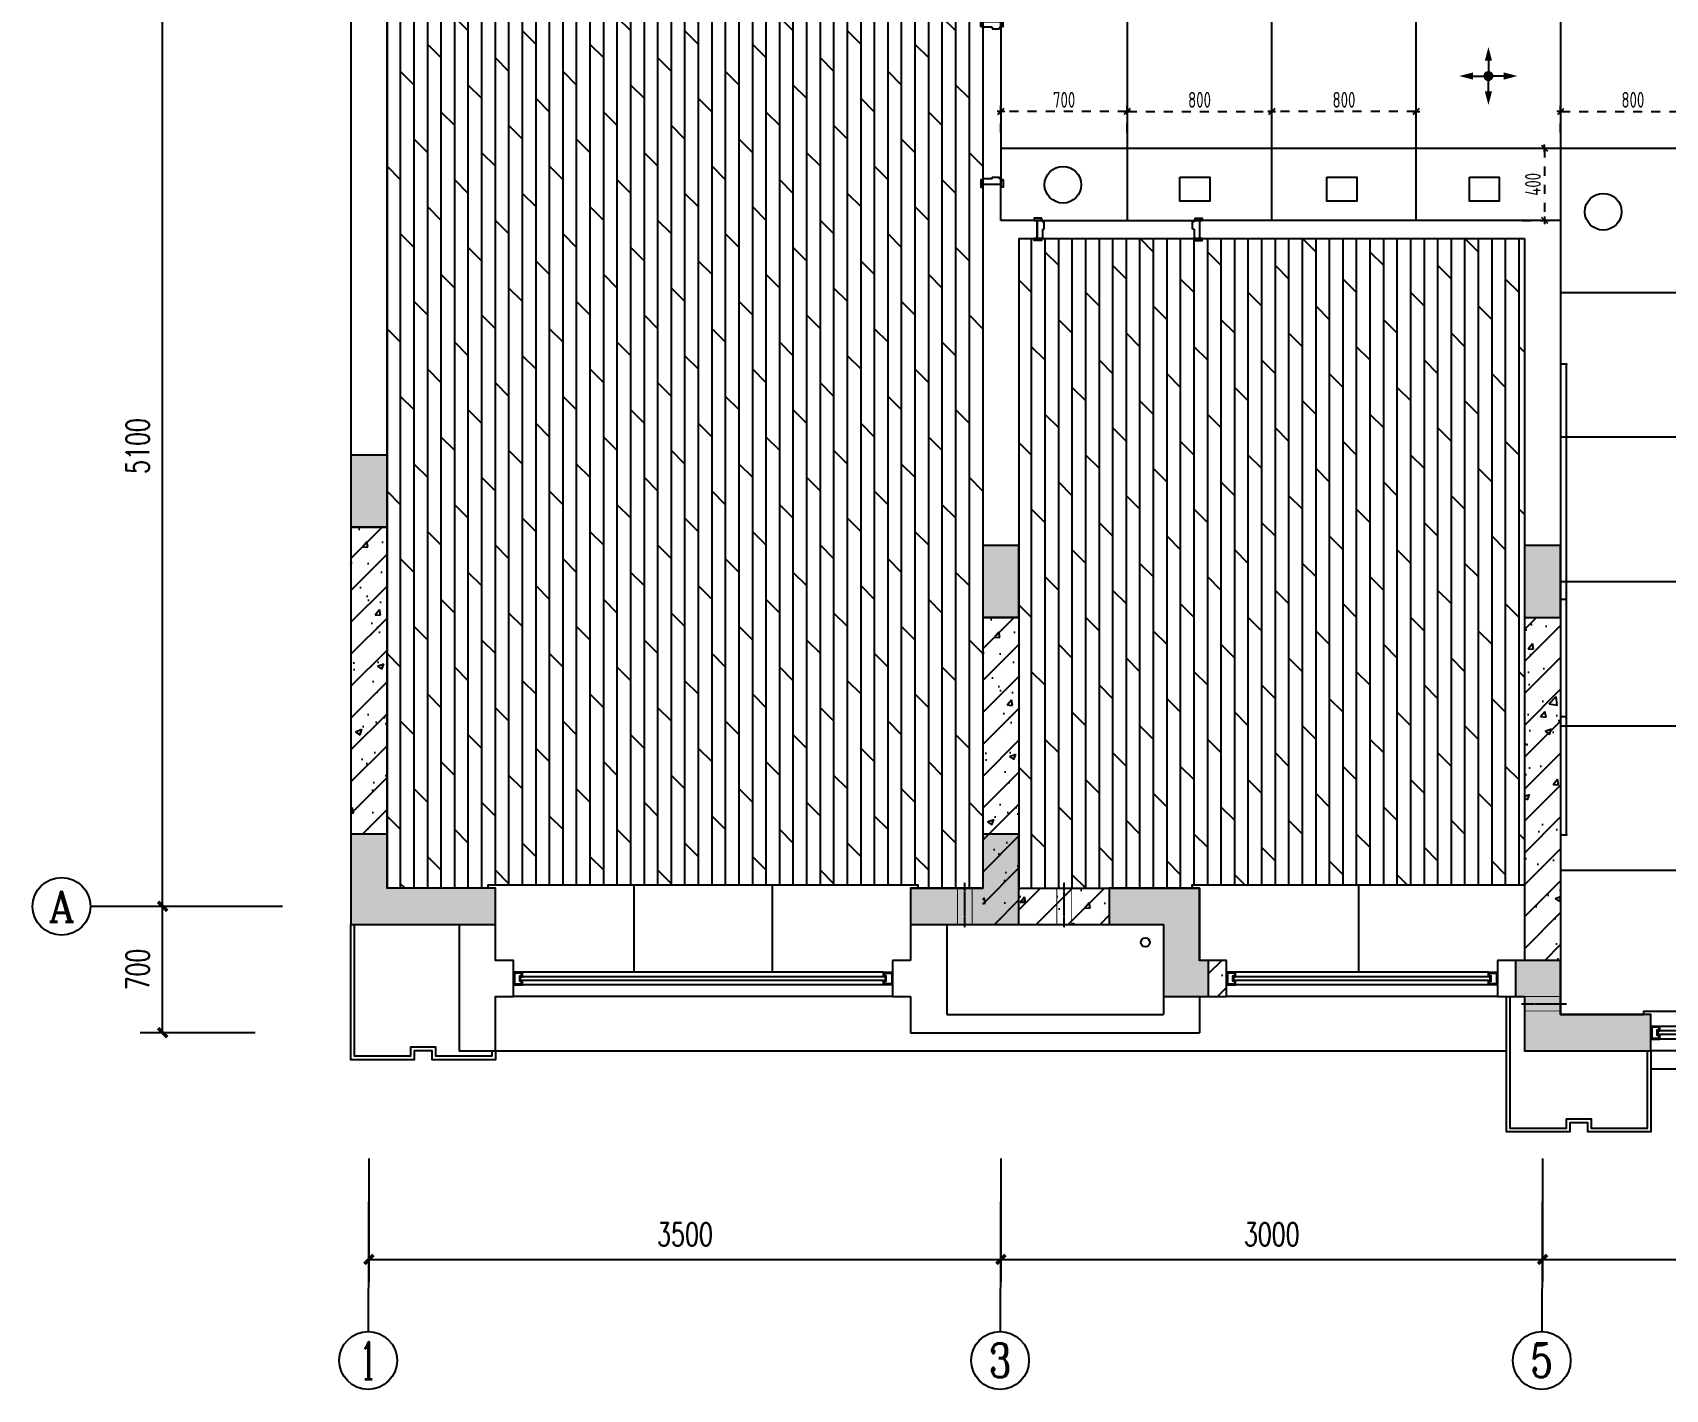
# Model space of a CAD drawing. Extents: x 133656 to 214778, y 12424 to 51506.
# Drawn here: x 198777 to 207819, y 12424 to 19940 of the extents above; entities that cross this region are included whole.
import ezdxf
from ezdxf.enums import TextEntityAlignment as Align

# ---------------------------------------------------------------- set-up
doc = ezdxf.new("R2010")
doc.units = 0
doc.header["$MEASUREMENT"] = 0
doc.linetypes.add('DASH', pattern=[0.35, 0.25, -0.1])
doc.linetypes.add('家具虚线平面', pattern=[100, 50, -50])
doc.layers.get('Defpoints').update_dxf_attribs({"color": 8})
for name, color, linetype in [('A-HATH', 8, 'Continuous'), ('A3.土建轴号', 160, 'Continuous'), ('A32.土建轴线标注', 52, 'Continuous'), ('A4.土建窗户', 152, 'Continuous'), ('AXIS_TEXT', 7, 'Continuous'), ('B4.装修完成面', 112, 'Continuous'), ('E1.地面-(平面图)', 136, 'Continuous'), ('F1.窗台面', 43, 'Continuous'), ('f分水线', 5, 'Continuous'), ('G1.天花造型', 30, 'Continuous'), ('PUB_HATCH', 8, 'Continuous'), ('WALL', 6, 'Continuous'), ('xj', 8, 'Continuous')]:
    doc.layers.add(name, color=color, linetype=linetype)
doc.styles.add('_TCH_AXIS', font='COMPLEX', dxfattribs={"bigfont": 'GBCBIG'})
doc.styles.add('_TCH_DIM_T3', font='SIMPLEX', dxfattribs={"width": 0.705882, "bigfont": 'GBCBIG'})
doc.styles.add('COMPLEX', font='COMPLEX')
doc.styles.add('标注数字', font='dim.shx', dxfattribs={"width": 0.8})
doc.dimstyles.new('_TCH_ARCH&&50', dxfattribs={"dimtxt": 127.5, "dimasz": 50, "dimexe": 125, "dimexo": 150, "dimgap": 75, "dimtad": 1, "dimdec": 0, "dimzin": 0, "dimdsep": 46, "dimtxsty": '_TCH_DIM_T3', "dimblk": 'ARCHTICK', "dimcen": 0.09, "dimclrd": 44, "dimclre": 44, "dimclrt": 2, "dimazin": 2, "dimtfac": 1, "dimtdec": 0, "dimtix": 1, "dimtmove": 2, "dimatfit": 3, "dimldrblk": 'DOT', "dimfxl": 1, "dimtolj": 1, "dimtzin": 0, "dimarcsym": 0})
doc.dimstyles.new('设计2017', dxfattribs={"dimscale": 100, "dimtxt": 2.5, "dimasz": 0.06, "dimexe": 2, "dimexo": 2.5, "dimgap": 0.6, "dimtad": 1, "dimdec": 0, "dimrnd": 5, "dimzin": 0, "dimdsep": 46, "dimtxsty": '标注数字', "dimblk": 'HBA_DIMENSION_TICK', "dimcen": 0.125, "dimclrd": 44, "dimclre": 44, "dimclrt": 50, "dimadec": 0, "dimazin": 0, "dimtfac": 1, "dimtdec": 0, "dimtix": 1, "dimtmove": 0, "dimatfit": 3, "dimldrblk": 'HBA_Leader_Arrow', "dimfxl": 7, "dimfxlon": 1, "dimtvp": 1, "dimtolj": 1, "dimtzin": 0, "dimarcsym": 0})
pattern_1 = [(45, (258064.59, 2073.4), (-88.38835, 88.38835), []), (50, (258064.6, 2073.4), (358.6301, -31.376), [37.5, -412.5]), (355, (258064.6, 2073.4), (-69.3757, 376.096), [30, -330]), (100.4514, (258094.48, 2070.8), (289.2547, 344.7198), [31.87, -350.571]), (46.1842, (258064.6, 2173.4), (533.6205, -82.7595), [56.25, -618.75]), (96.6356, (258109.06, 2166.5), (467.3314, 487.059), [47.805, -525.8565]), (351.1842, (258064.6, 2173.4), (467.331, 487.0593), [45, -495]), (21, (258114.6, 2148.4), (298.4535, -201.3094), [37.5, -412.5]), (326, (258114.6, 2148.4), (121.6577, 362.575), [30, -330]), (71.4514, (258139.46, 2131.63), (420.1113, 161.2652), [31.87, -350.571]), (37.5, (258064.59, 2073.4), (6.07993, 166.44693), [0, -326, 0, -335, 0, -331.25]), (7.5, (258064.59, 2073.4), (131.53477, 197.20586), [0, -191, 0, -318.5, 0, -126.25]), (327.5, (257953.09, 2073.4), (266.91122, -11.27744), [0, -125, 0, -390, 0, -517.5]), (317.5, (257903.1, 2073.4), (291.5931, 50.0525), [0, -162.5, 0, -259, 0, -367.5])]

# ---------------------------------------------------------------- blocks, each defined once
blk = doc.blocks.new('结构')
at = {"layer": 'A-HATH'}
for points in [[(-6500, -3450), (-6700, -3450), (-6700, -3850), (-6500, -3850)], [(-3200, -3950), (-3200, -4350), (-3000, -4350), (-3000, -3950)], [(-200, -3950), (-200, -4350), (0, -4350), (0, -3950)], [(-6700, -5550), (-6700, -6050), (-5900, -6050), (-5900, -5850), (-6500, -5850), (-6500, -5550)], [(-3000, -6050), (-3000, -5550), (-3200, -5550), (-3200, -5850), (-3600, -5850), (-3600, -6050)], [(-2200, -6050), (-2200, -6450), (-1950, -6450), (-1950, -6250), (-2000, -6250), (-2000, -5850), (-2500, -5850), (-2500, -6050)], [(-200, -6450), (-200, -6750), (500, -6750), (500, -6550), (0, -6550), (0, -6250), (-250, -6250), (-250, -6450)]]:
    blk.add_hatch(color=256, dxfattribs=at).paths.add_polyline_path(points, flags=0)
at = {"layer": 'WALL'}
for points in [[(-6500, -3450), (-6700, -3450), (-6700, -3850), (-6500, -3850), (-6500, -3450)], [(-3200, -3950), (-3200, -4350), (-3000, -4350), (-3000, -3950), (-3200, -3950)], [(-200, -3950), (-200, -4350), (0, -4350), (0, -3950), (-200, -3950)], [(-6700, -5550), (-6700, -6050), (-5900, -6050), (-5900, -5850), (-6500, -5850), (-6500, -5550), (-6700, -5550)], [(-6700, -5550), (-6700, -6050), (-5900, -6050), (-5900, -5850), (-6500, -5850), (-6500, -5550), (-6700, -5550)], [(-3000, -6050), (-3000, -5850), (-3000, -5550), (-3200, -5550), (-3200, -5850), (-3600, -5850), (-3600, -6050), (-3000, -6050)], [(-2200, -6050), (-2200, -6450), (-1950, -6450), (-1950, -6250), (-2000, -6250), (-2000, -5850), (-2500, -5850), (-2500, -6050), (-2200, -6050)], [(-200, -6450), (-200, -6750), (500, -6750), (500, -6550), (0, -6550), (0, -6250), (-200, -6250), (-250, -6250), (-250, -6450), (-200, -6450)]]:
    blk.add_lwpolyline(points, close=True, dxfattribs=at)
blk = doc.blocks.new('xj646t23')
at = {"layer": 'xj'}
for points in [[(-115036.8, 596312.8), (-115036.8, 596262.8), (-115386.8, 596262.8), (-115386.8, 596312.8), (-115486.8, 596312.8), (-115486.8, 596262.8), (-115836.8, 596262.8), (-115836.8, 597012.8)], [(-115056.8, 596312.8), (-115056.8, 596282.8), (-115366.8, 596282.8), (-115366.8, 596332.8), (-115506.8, 596332.8), (-115506.8, 596282.8), (-115816.8, 596282.8), (-115816.8, 597012.8)], [(-108636.8, 596312.8), (-108636.8, 595862.8), (-108986.8, 595862.8), (-108986.8, 595912.8), (-109086.8, 595912.8), (-109086.8, 595862.8), (-109436.8, 595862.8), (-109436.8, 596612.8)], [(-108656.8, 596312.8), (-108656.8, 595882.8), (-108966.8, 595882.8), (-108966.8, 595932.8), (-109106.8, 595932.8), (-109106.8, 595882.8), (-109416.8, 595882.8), (-109416.8, 596612.8)], [(-115036.8, 596312.8), (-109436.8, 596312.8)], [(-108636.8, 596212.8), (-105536.8, 596212.8)]]:
    blk.add_lwpolyline(points, dxfattribs=at)
blk = doc.blocks.new('ktd')
at = {"linetype": 'DASH'}
blk.add_line((113700.2, -35187.8), (113700.2, -34938.3), dxfattribs=at)
at = {"linetype": 'DASH', "const_width": 5}
blk.add_lwpolyline([(113700.2, -35170.7), (113660.2, -35170.7), (113660.2, -34970.7), (113740.2, -34970.7), (113740.2, -35170.7)], close=True, dxfattribs=at)
blk = doc.blocks.new('_AXISO')
blk.add_circle((0, 0), 0.5)
at = {"layer": 'A32.土建轴线标注', "style": 'COMPLEX', "width": 1.041667}
blk.add_attdef('A', text='', height=0.56, dxfattribs=at).set_placement((-0.25, -0.28), (0.25, -0.28), align=Align.FIT)
blk = doc.blocks.new('_ArchTick')
at = {"color": 0, "linetype": 'ByBlock', "const_width": 0.4}
blk.add_lwpolyline([(-0.5, -0.5), (0.5, 0.5)], dxfattribs=at)
blk = doc.blocks.new('*D390')
at = {"layer": 'A3.土建轴号', "color": 44, "lineweight": -2, "transparency": 16777216}
for p, q in [((200639.5, 13552.3), (200639.5, 13018.6)), ((204139.5, 13552.3), (204139.5, 13018.6)), ((200639.5, 13143.6), (204139.5, 13143.6))]:
    blk.add_line(p, q, dxfattribs=at)
at = {"layer": 'Defpoints', "color": 0, "transparency": 16777216}
for p in [(200639.5, 13702.3), (204139.5, 13702.3), (204139.5, 13143.6)]:
    blk.add_point(p, dxfattribs=at)
at = {"layer": 'A3.土建轴号', "color": 44, "lineweight": -2, "transparency": 16777216, "xscale": 50, "yscale": 50, "zscale": 50, "rotation": 180}
blk.add_blockref('_ArchTick', (200639.5, 13143.6), dxfattribs=at)
at = {"layer": 'A3.土建轴号', "color": 44, "lineweight": -2, "transparency": 16777216, "xscale": 50, "yscale": 50, "zscale": 50}
blk.add_blockref('_ArchTick', (204139.5, 13143.6), dxfattribs=at)
at = {"layer": 'A3.土建轴号', "color": 2, "transparency": 16777216, "insert": (202389.5, 13282.3), "char_height": 127.5, "attachment_point": 5, "style": '_TCH_DIM_T3'}
blk.add_mtext('\\A1;3500', dxfattribs=at)
blk = doc.blocks.new('_Dot')
at = {"color": 0, "linetype": 'ByBlock', "lineweight": -2}
blk.add_line((-0.5, 0), (-1, 0), dxfattribs=at)
at = {"color": 0, "linetype": 'ByBlock', "const_width": 0.5}
blk.add_lwpolyline([(-0.25, 0, 1), (0.25, 0, 1)], format="xyb", close=True, dxfattribs=at)
blk = doc.blocks.new('*D391')
at = {"layer": 'A3.土建轴号', "color": 44, "lineweight": -2, "transparency": 16777216}
for p, q in [((204139.5, 13552.3), (204139.5, 13018.6)), ((207139.5, 13552.3), (207139.5, 13018.6)), ((204139.5, 13143.6), (207139.5, 13143.6))]:
    blk.add_line(p, q, dxfattribs=at)
at = {"layer": 'Defpoints', "color": 0, "transparency": 16777216}
for p in [(204139.5, 13702.3), (207139.5, 13702.3), (207139.5, 13143.6)]:
    blk.add_point(p, dxfattribs=at)
at = {"layer": 'A3.土建轴号', "color": 44, "lineweight": -2, "transparency": 16777216, "xscale": 50, "yscale": 50, "zscale": 50, "rotation": 180}
blk.add_blockref('_ArchTick', (204139.5, 13143.6), dxfattribs=at)
at = {"layer": 'A3.土建轴号', "color": 44, "lineweight": -2, "transparency": 16777216, "xscale": 50, "yscale": 50, "zscale": 50}
blk.add_blockref('_ArchTick', (207139.5, 13143.6), dxfattribs=at)
at = {"layer": 'A3.土建轴号', "color": 2, "transparency": 16777216, "insert": (205639.5, 13282.3), "char_height": 127.5, "attachment_point": 5, "style": '_TCH_DIM_T3'}
blk.add_mtext('\\A1;3000', dxfattribs=at)
blk = doc.blocks.new('*D392')
at = {"layer": 'A3.土建轴号', "color": 44, "lineweight": -2, "transparency": 16777216}
for p, q in [((207139.5, 13552.3), (207139.5, 13018.6)), ((211339.5, 13552.3), (211339.5, 13018.6)), ((207139.5, 13143.6), (211339.5, 13143.6))]:
    blk.add_line(p, q, dxfattribs=at)
at = {"layer": 'Defpoints', "color": 0, "transparency": 16777216}
for p in [(207139.5, 13702.3), (211339.5, 13702.3), (211339.5, 13143.6)]:
    blk.add_point(p, dxfattribs=at)
at = {"layer": 'A3.土建轴号', "color": 44, "lineweight": -2, "transparency": 16777216, "xscale": 50, "yscale": 50, "zscale": 50, "rotation": 180}
blk.add_blockref('_ArchTick', (207139.5, 13143.6), dxfattribs=at)
at = {"layer": 'A3.土建轴号', "color": 44, "lineweight": -2, "transparency": 16777216, "xscale": 50, "yscale": 50, "zscale": 50}
blk.add_blockref('_ArchTick', (211339.5, 13143.6), dxfattribs=at)
at = {"layer": 'A3.土建轴号', "color": 2, "transparency": 16777216, "insert": (209239.5, 13282.3), "char_height": 127.5, "attachment_point": 5, "style": '_TCH_DIM_T3'}
blk.add_mtext('\\A1;4200', dxfattribs=at)
blk = doc.blocks.new('*D399')
at = {"layer": 'A3.土建轴号', "color": 44, "lineweight": -2, "transparency": 16777216}
for p, q in [((200009.6, 15099.6), (199371.6, 15099.6)), ((199496.6, 14399.6), (199496.6, 15099.6)), ((200009.6, 14399.6), (199371.6, 14399.6))]:
    blk.add_line(p, q, dxfattribs=at)
at = {"layer": 'Defpoints', "color": 0, "transparency": 16777216}
for p in [(199496.6, 15099.6), (200159.6, 15099.6), (200159.6, 14399.6)]:
    blk.add_point(p, dxfattribs=at)
at = {"layer": 'A3.土建轴号', "color": 44, "lineweight": -2, "transparency": 16777216, "xscale": 50, "yscale": 50, "zscale": 50}
for p, rotation in [((199496.6, 15099.6), 90), ((199496.6, 14399.6), 270)]:
    blk.add_blockref('_ArchTick', p, dxfattribs=dict(at, rotation=rotation))
at = {"layer": 'A3.土建轴号', "color": 2, "transparency": 16777216, "insert": (199357.9, 14749.6), "char_height": 127.5, "attachment_point": 5, "rotation": 90, "style": '_TCH_DIM_T3'}
blk.add_mtext('\\A1;700', dxfattribs=at)
blk = doc.blocks.new('*D400')
at = {"layer": 'A3.土建轴号', "color": 44, "lineweight": -2, "transparency": 16777216}
for p, q in [((200009.6, 20199.6), (199371.6, 20199.6)), ((199496.6, 15099.6), (199496.6, 20199.6)), ((200009.6, 15099.6), (199371.6, 15099.6))]:
    blk.add_line(p, q, dxfattribs=at)
at = {"layer": 'Defpoints', "color": 0, "transparency": 16777216}
for p in [(199496.6, 20199.6), (200159.6, 20199.6), (200159.6, 15099.6)]:
    blk.add_point(p, dxfattribs=at)
at = {"layer": 'A3.土建轴号', "color": 44, "lineweight": -2, "transparency": 16777216, "xscale": 50, "yscale": 50, "zscale": 50}
for p, rotation in [((199496.6, 20199.6), 90), ((199496.6, 15099.6), 270)]:
    blk.add_blockref('_ArchTick', p, dxfattribs=dict(at, rotation=rotation))
at = {"layer": 'A3.土建轴号', "color": 2, "transparency": 16777216, "insert": (199357.9, 17649.6), "char_height": 127.5, "attachment_point": 5, "rotation": 90, "style": '_TCH_DIM_T3'}
blk.add_mtext('\\A1;5100', dxfattribs=at)
blk = doc.blocks.new('*U46')
at = {"layer": 'A4.土建窗户'}
for points in [[(0, 1500), (0, 1450), (-25, 1450), (-25, 1460), (-45, 1460), (-45, 1450), (-70, 1450), (-70, 1500)], [(-5, 1495), (-5, 1455), (-20, 1455), (-20, 1465), (-50, 1465), (-50, 1455), (-65, 1455), (-65, 1495)], [(0, 0), (0, 50), (-25, 50), (-25, 40), (-45, 40), (-45, 50), (-70, 50), (-70, 0)], [(-5, 5), (-5, 45), (-20, 45), (-20, 35), (-50, 35), (-50, 45), (-65, 45), (-65, 5)]]:
    blk.add_lwpolyline(points, close=True, dxfattribs=at)
at = {"layer": 'A4.土建窗户', "flags": 128}
for points in [[(-70, 1450), (-70, 50)], [(0, 1450), (0, 50)]]:
    blk.add_lwpolyline(points, dxfattribs=at)
at = {"layer": 'A4.土建窗户', "color": 8, "flags": 128}
for points in [[(-45, 1450), (-45, 50)], [(-25, 1450), (-25, 50)]]:
    blk.add_lwpolyline(points, dxfattribs=at)
blk = doc.blocks.new('*U83')
at = {"layer": 'A4.土建窗户'}
for points in [[(0, 2100), (0, 2050), (-25, 2050), (-25, 2060), (-45, 2060), (-45, 2050), (-70, 2050), (-70, 2100)], [(-5, 2095), (-5, 2055), (-20, 2055), (-20, 2065), (-50, 2065), (-50, 2055), (-65, 2055), (-65, 2095)], [(0, 0), (0, 50), (-25, 50), (-25, 40), (-45, 40), (-45, 50), (-70, 50), (-70, 0)], [(-5, 5), (-5, 45), (-20, 45), (-20, 35), (-50, 35), (-50, 45), (-65, 45), (-65, 5)]]:
    blk.add_lwpolyline(points, close=True, dxfattribs=at)
at = {"layer": 'A4.土建窗户', "flags": 128}
for points in [[(-70, 2050), (-70, 50)], [(0, 2050), (0, 50)]]:
    blk.add_lwpolyline(points, dxfattribs=at)
at = {"layer": 'A4.土建窗户', "color": 8, "flags": 128}
for points in [[(-45, 2050), (-45, 50)], [(-25, 2050), (-25, 50)]]:
    blk.add_lwpolyline(points, dxfattribs=at)
blk = doc.blocks.new('*U84')
at = {"layer": 'A4.土建窗户'}
for points in [[(0, 3000), (0, 2950), (-25, 2950), (-25, 2960), (-45, 2960), (-45, 2950), (-70, 2950), (-70, 3000)], [(-5, 2995), (-5, 2955), (-20, 2955), (-20, 2965), (-50, 2965), (-50, 2955), (-65, 2955), (-65, 2995)], [(0, 0), (0, 50), (-25, 50), (-25, 40), (-45, 40), (-45, 50), (-70, 50), (-70, 0)], [(-5, 5), (-5, 45), (-20, 45), (-20, 35), (-50, 35), (-50, 45), (-65, 45), (-65, 5)]]:
    blk.add_lwpolyline(points, close=True, dxfattribs=at)
at = {"layer": 'A4.土建窗户', "flags": 128}
for points in [[(-70, 2950), (-70, 50)], [(0, 2950), (0, 50)]]:
    blk.add_lwpolyline(points, dxfattribs=at)
at = {"layer": 'A4.土建窗户', "color": 8, "flags": 128}
for points in [[(-45, 2950), (-45, 50)], [(-25, 2950), (-25, 50)]]:
    blk.add_lwpolyline(points, dxfattribs=at)
blk = doc.blocks.new('线条方形')
at = {"color": 0}
blk.add_lwpolyline([(0, -12), (0, 0), (-40, 0)], dxfattribs=at)
blk.add_lwpolyline([(-40, 0), (0, 0), (0, -12), (-40, -12)], close=True, dxfattribs=at)
blk = doc.blocks.new('*U241')
at = {"color": 33}
for p, q in [((830, -52), (830, 0)), ((840, 0), (830, 0)), ((860, -100), (860, 0)), ((-40, -100), (-40, 0)), ((-20, 0), (-10, 0)), ((-10, -52), (-10, 0)), ((-10, -52), (-1, -52)), ((-1, -52), (-1, -92)), ((830, -52), (821, -52)), ((821, -52), (821, -92)), ((-15, -100), (-10, -100)), ((-10, -100), (-10, -92)), ((-10, -92), (-1, -92)), ((830, -92), (821, -92)), ((830, -100), (830, -92)), ((835, -100), (830, -100))]:
    blk.add_line(p, q, dxfattribs=at)
at = {"layer": 'E1.地面-(平面图)'}
for p, q in [((-10, 0), (830, 0)), ((-10, -100), (830, -100))]:
    blk.add_line(p, q, dxfattribs=at)
at = {"layer": 'G1.天花造型', "color": 4}
for p, q in [((-10, 0), (830, 0)), ((-10, 0), (830, 0)), ((-10, -100), (830, -100)), ((-10, -100), (830, -100))]:
    blk.add_line(p, q, dxfattribs=at)
at = {"color": 33, "xscale": -1, "rotation": 180}
blk.add_blockref('线条方形', (-15, 0), dxfattribs=at)
at = {"color": 33, "rotation": 180}
blk.add_blockref('线条方形', (835, 0), dxfattribs=at)
at = {"color": 33}
blk.add_blockref('线条方形', (-15, -100), dxfattribs=at)
at = {"color": 33, "xscale": -1}
blk.add_blockref('线条方形', (835, -100), dxfattribs=at)
blk = doc.blocks.new('*U242')
at = {"color": 33}
for p, q in [((830, -52), (830, 0)), ((840, 0), (830, 0)), ((860, -100), (860, 0)), ((-40, -100), (-40, 0)), ((-20, 0), (-10, 0)), ((-10, -52), (-10, 0)), ((-10, -52), (-1, -52)), ((-1, -52), (-1, -92)), ((830, -52), (821, -52)), ((821, -52), (821, -92)), ((-15, -100), (-10, -100)), ((-10, -100), (-10, -92)), ((-10, -92), (-1, -92)), ((830, -92), (821, -92)), ((830, -100), (830, -92)), ((835, -100), (830, -100))]:
    blk.add_line(p, q, dxfattribs=at)
at = {"layer": 'E1.地面-(平面图)'}
for p, q in [((-10, 0), (830, 0)), ((-10, -100), (830, -100))]:
    blk.add_line(p, q, dxfattribs=at)
at = {"layer": 'G1.天花造型', "color": 4}
for p, q in [((-10, 0), (830, 0)), ((-10, 0), (830, 0)), ((-10, -100), (830, -100)), ((-10, -100), (830, -100))]:
    blk.add_line(p, q, dxfattribs=at)
at = {"color": 33, "xscale": -1, "rotation": 180}
blk.add_blockref('线条方形', (-15, 0), dxfattribs=at)
at = {"color": 33, "rotation": 180}
blk.add_blockref('线条方形', (835, 0), dxfattribs=at)
at = {"color": 33}
blk.add_blockref('线条方形', (-15, -100), dxfattribs=at)
at = {"color": 33, "xscale": -1}
blk.add_blockref('线条方形', (835, -100), dxfattribs=at)
blk = doc.blocks.new('直角铺装起始点')
at = {"ltscale": 0.002}
h = blk.add_hatch(color=256, dxfattribs=at)
h.dxf.hatch_style = 1
edge = h.paths.add_edge_path()
edge.add_arc((0, 0), 0.553, -90, 270, ccw=False)
for p in [(0, -2.12), (2.12, 0)]:
    blk.add_line(p, (0, 0), dxfattribs=at)
at = {"ltscale": 0.002, "const_width": 0.0375}
for points in [[(-0.18, 0), (2.12, 0)], [(0, 0), (0, -2.3)]]:
    blk.add_lwpolyline(points, dxfattribs=at)
at = {"ltscale": 0.002}
for points in [[(4.02, 0, 0, 1, 0), (2.12, 0, 0.25, 0.25, 0)], [(0, -4.02, 0, 1, 0), (0, -2.12, 0.25, 0.25, 0)]]:
    blk.add_lwpolyline(points, format="xyseb", dxfattribs=at)
blk.add_circle((0, 0), 0.553, dxfattribs=at)
blk = doc.blocks.new('HBA_DIMENSION_TICK')
at = {"color": 0, "linetype": 'ByBlock'}
for p, q in [((-10, 0), (0, 0)), ((0, 0), (10, 0))]:
    blk.add_line(p, q, dxfattribs=at)
at = {"color": 50, "linetype": 'ByBlock'}
blk.add_solid([(-10, -7), (-7, -10), (7, 10), (10, 7)], dxfattribs=at)
blk = doc.blocks.new('*D375')
at = {"layer": 'Defpoints', "color": 0, "linetype": '家具虚线平面', "transparency": 16777216}
for p in [(205639.5, 19503.2), (204839.5, 19299.6), (205639.5, 19299.6)]:
    blk.add_point(p, dxfattribs=at)
at = {"layer": 'E1.地面-(平面图)', "color": 44, "linetype": '家具虚线平面', "lineweight": -2, "transparency": 16777216}
for p, q in [((204839.5, 19387.1), (204839.5, 19573.2)), ((205639.5, 19387.1), (205639.5, 19573.2)), ((204841.6, 19503.2), (205637.4, 19503.2))]:
    blk.add_line(p, q, dxfattribs=at)
at = {"layer": 'E1.地面-(平面图)', "color": 44, "linetype": '家具虚线平面', "lineweight": -2, "transparency": 16777216, "xscale": 2.1, "yscale": 2.1, "zscale": 2.1, "rotation": 180}
blk.add_blockref('HBA_DIMENSION_TICK', (204839.5, 19503.2), dxfattribs=at)
at = {"layer": 'E1.地面-(平面图)', "color": 44, "linetype": '家具虚线平面', "lineweight": -2, "transparency": 16777216, "xscale": 2.1, "yscale": 2.1, "zscale": 2.1}
blk.add_blockref('HBA_DIMENSION_TICK', (205639.5, 19503.2), dxfattribs=at)
at = {"layer": 'E1.地面-(平面图)', "color": 50, "linetype": '家具虚线平面', "transparency": 16777216, "insert": (205239.5, 19567.9), "char_height": 87.5, "attachment_point": 5, "style": '标注数字'}
blk.add_mtext('\\A1;800', dxfattribs=at)
blk = doc.blocks.new('HBA_Leader_Arrow')
at = {"color": 0, "linetype": 'ByBlock', "ltscale": 0.5}
blk.add_line((3.5, 0), (-10, 0), dxfattribs=at)
for points in [[(-11, 11.3), (-6.6, 14.4), (-0.6, 0), (3.5, 0)], [(-11, -11.3), (-6.6, -14.4), (-0.6, 0), (3.5, 0)]]:
    blk.add_solid(points, dxfattribs=at)
blk = doc.blocks.new('*D376')
at = {"layer": 'Defpoints', "color": 0, "linetype": '家具虚线平面', "transparency": 16777216}
for p in [(204139.5, 19503.2), (204139.5, 19299.6), (204839.5, 19299.6)]:
    blk.add_point(p, dxfattribs=at)
at = {"layer": 'E1.地面-(平面图)', "color": 44, "linetype": '家具虚线平面', "lineweight": -2, "transparency": 16777216}
for p, q in [((204139.5, 19387.1), (204139.5, 19573.2)), ((204839.5, 19387.1), (204839.5, 19573.2)), ((204837.4, 19503.2), (204141.6, 19503.2))]:
    blk.add_line(p, q, dxfattribs=at)
at = {"layer": 'E1.地面-(平面图)', "color": 44, "linetype": '家具虚线平面', "lineweight": -2, "transparency": 16777216, "xscale": 2.1, "yscale": 2.1, "zscale": 2.1, "rotation": 180}
blk.add_blockref('HBA_DIMENSION_TICK', (204139.5, 19503.2), dxfattribs=at)
at = {"layer": 'E1.地面-(平面图)', "color": 44, "linetype": '家具虚线平面', "lineweight": -2, "transparency": 16777216, "xscale": 2.1, "yscale": 2.1, "zscale": 2.1}
blk.add_blockref('HBA_DIMENSION_TICK', (204839.5, 19503.2), dxfattribs=at)
at = {"layer": 'E1.地面-(平面图)', "color": 50, "linetype": '家具虚线平面', "transparency": 16777216, "insert": (204489.5, 19567.9), "char_height": 87.5, "attachment_point": 5, "style": '标注数字'}
blk.add_mtext('\\A1;700', dxfattribs=at)
blk = doc.blocks.new('*D377')
at = {"layer": 'Defpoints', "color": 0, "linetype": '家具虚线平面', "transparency": 16777216}
for p in [(205639.5, 19503.2), (205639.5, 19299.6), (206439.5, 19299.6)]:
    blk.add_point(p, dxfattribs=at)
at = {"layer": 'E1.地面-(平面图)', "color": 44, "linetype": '家具虚线平面', "lineweight": -2, "transparency": 16777216}
for p, q in [((205639.5, 19387.1), (205639.5, 19573.2)), ((206439.5, 19387.1), (206439.5, 19573.2)), ((206437.4, 19503.2), (205641.6, 19503.2))]:
    blk.add_line(p, q, dxfattribs=at)
at = {"layer": 'E1.地面-(平面图)', "color": 44, "linetype": '家具虚线平面', "lineweight": -2, "transparency": 16777216, "xscale": 2.1, "yscale": 2.1, "zscale": 2.1, "rotation": 180}
blk.add_blockref('HBA_DIMENSION_TICK', (205639.5, 19503.2), dxfattribs=at)
at = {"layer": 'E1.地面-(平面图)', "color": 44, "linetype": '家具虚线平面', "lineweight": -2, "transparency": 16777216, "xscale": 2.1, "yscale": 2.1, "zscale": 2.1}
blk.add_blockref('HBA_DIMENSION_TICK', (206439.5, 19503.2), dxfattribs=at)
at = {"layer": 'E1.地面-(平面图)', "color": 50, "linetype": '家具虚线平面', "transparency": 16777216, "insert": (206039.5, 19567.9), "char_height": 87.5, "attachment_point": 5, "style": '标注数字'}
blk.add_mtext('\\A1;800', dxfattribs=at)
blk = doc.blocks.new('*D389')
at = {"layer": 'Defpoints', "color": 0, "linetype": '家具虚线平面', "transparency": 16777216}
for p in [(206939.5, 19299.6), (206939.5, 18899.6), (207150.7, 18899.6)]:
    blk.add_point(p, dxfattribs=at)
at = {"layer": 'E1.地面-(平面图)', "color": 44, "linetype": '家具虚线平面', "lineweight": -2, "transparency": 16777216}
for p, q in [((207027, 19299.6), (207220.7, 19299.6)), ((207150.7, 19297.5), (207150.7, 18901.7)), ((207027, 18899.6), (207220.7, 18899.6))]:
    blk.add_line(p, q, dxfattribs=at)
at = {"layer": 'E1.地面-(平面图)', "color": 44, "linetype": '家具虚线平面', "lineweight": -2, "transparency": 16777216, "xscale": 2.1, "yscale": 2.1, "zscale": 2.1}
for p, rotation in [((207150.7, 19299.6), 90), ((207150.7, 18899.6), 270)]:
    blk.add_blockref('HBA_DIMENSION_TICK', p, dxfattribs=dict(at, rotation=rotation))
at = {"layer": 'E1.地面-(平面图)', "color": 50, "linetype": '家具虚线平面', "transparency": 16777216, "insert": (207085.9, 19099.6), "char_height": 87.5, "attachment_point": 5, "rotation": 90, "style": '标注数字'}
blk.add_mtext('\\A1;400', dxfattribs=at)
blk = doc.blocks.new('*D405')
at = {"layer": 'Defpoints', "color": 0, "linetype": '家具虚线平面', "transparency": 16777216}
for p in [(208039.5, 19503.1), (207239.5, 19299.6), (208039.5, 19299.6)]:
    blk.add_point(p, dxfattribs=at)
at = {"layer": 'E1.地面-(平面图)', "color": 44, "linetype": '家具虚线平面', "lineweight": -2, "transparency": 16777216}
for p, q in [((207239.5, 19387.1), (207239.5, 19573.1)), ((208039.5, 19387.1), (208039.5, 19573.1)), ((207241.6, 19503.1), (208037.4, 19503.1))]:
    blk.add_line(p, q, dxfattribs=at)
at = {"layer": 'E1.地面-(平面图)', "color": 44, "linetype": '家具虚线平面', "lineweight": -2, "transparency": 16777216, "xscale": 2.1, "yscale": 2.1, "zscale": 2.1, "rotation": 180}
blk.add_blockref('HBA_DIMENSION_TICK', (207239.5, 19503.1), dxfattribs=at)
at = {"layer": 'E1.地面-(平面图)', "color": 44, "linetype": '家具虚线平面', "lineweight": -2, "transparency": 16777216, "xscale": 2.1, "yscale": 2.1, "zscale": 2.1}
blk.add_blockref('HBA_DIMENSION_TICK', (208039.5, 19503.1), dxfattribs=at)
at = {"layer": 'E1.地面-(平面图)', "color": 50, "linetype": '家具虚线平面', "transparency": 16777216, "insert": (207639.5, 19567.9), "char_height": 87.5, "attachment_point": 5, "style": '标注数字'}
blk.add_mtext('\\A1;800', dxfattribs=at)

msp = doc.modelspace()

# ---------------------------------------------------------------- hatches: boundary and pattern name
at = {"layer": 'E1.地面-(平面图)'}
h = msp.add_hatch(dxfattribs=at)
h.set_pattern_fill('_USER', color=256, scale=800, double=1, pattern_type=0)
h.set_pattern_definition([(0, (207239.55, 20099.6), (0, 800), []), (90, (207239.55, 20099.6), (-800, 5e-14), [])])
h.paths.add_polyline_path([(210139.5, 23099.6), (207239.5, 23099.6), (207239.5, 20099.6), (204139.5, 20099.6), (204139.5, 18899.6), (207239.5, 18899.6), (207239.5, 14499.6), (207699.5, 14499.6), (207699.5, 14519.6), (210779.5, 14519.6), (210779.5, 14499.6), (211239.5, 14499.6), (211239.5, 18899.6), (211789.5, 18899.6), (211789.5, 20099.6), (210139.5, 20099.6)])
h = msp.add_hatch(dxfattribs=at)
h.set_pattern_fill('DOLMIT', color=8, scale=300, angle=90)
h.set_pattern_definition([(90, (204039.55, 20099.63), (-75, 5e-15), []), (135, (204039.55, 20099.63), (-150, -150), [106.066, -212.132])])
h.paths.add_polyline_path([(201299.5, 15199.6), (201299.5, 15219.6), (203679.5, 15219.7), (203679.5, 15199.6), (204039.5, 15199.6), (204039.5, 20099.6), (200739.5, 20099.6), (200739.5, 15199.6)])
h = msp.add_hatch(dxfattribs=at)
h.set_pattern_fill('DOLMIT', color=8, scale=300, angle=90)
h.set_pattern_definition([(90, (205809.55, 11899.63), (-75, 5e-15), []), (135, (205809.55, 11899.63), (-150, -150), [106.066, -212.132])])
h.paths.add_polyline_path([(205199.5, 15199.6), (205199.5, 15219.6), (206779.5, 15219.6), (206779.5, 15219.6), (207039.6, 15219.6), (207039.5, 18799.6), (204239.5, 18799.6), (204239.6, 15199.6)])
at = {"layer": 'PUB_HATCH'}
h = msp.add_hatch(dxfattribs=at)
h.set_pattern_fill('钢筋混凝土', color=256, scale=50, style=0)
h.set_pattern_definition(pattern_1)
h.paths.add_polyline_path([(200739.5, 15499.6), (200739.5, 17199.6), (200539.5, 17199.6), (200539.5, 15499.6)])
h = msp.add_hatch(dxfattribs=at)
h.set_pattern_fill('钢筋混凝土', color=256, scale=50, style=0)
h.set_pattern_definition([(45, (261564.59, 1573.4), (-88.38835, 88.38835), []), (50, (261564.6, 1573.4), (358.6301, -31.376), [37.5, -412.5]), (355, (261564.6, 1573.4), (-69.3757, 376.096), [30, -330]), (100.4514, (261594.48, 1570.8), (289.2547, 344.7198), [31.87, -350.571]), (46.1842, (261564.6, 1673.4), (533.6205, -82.7595), [56.25, -618.75]), (96.6356, (261609.06, 1666.5), (467.3314, 487.059), [47.805, -525.8565]), (351.1842, (261564.6, 1673.4), (467.331, 487.0593), [45, -495]), (21, (261614.6, 1648.4), (298.4535, -201.3094), [37.5, -412.5]), (326, (261614.6, 1648.4), (121.6577, 362.575), [30, -330]), (71.4514, (261639.46, 1631.63), (420.1113, 161.2652), [31.87, -350.571]), (37.5, (261564.59, 1573.4), (6.07993, 166.44693), [0, -326, 0, -335, 0, -331.25]), (7.5, (261564.59, 1573.4), (131.53477, 197.20586), [0, -191, 0, -318.5, 0, -126.25]), (327.5, (261453.09, 1573.4), (266.91122, -11.27744), [0, -125, 0, -390, 0, -517.5]), (317.5, (261403.1, 1573.4), (291.5931, 50.0525), [0, -162.5, 0, -259, 0, -367.5])])
h.paths.add_polyline_path([(204239.5, 14999.6), (204239.5, 16699.6), (204039.5, 16699.6), (204039.5, 14999.6)])
h = msp.add_hatch(dxfattribs=at)
h.set_pattern_fill('钢筋混凝土', color=256, scale=50, style=0)
h.set_pattern_definition(pattern_1)
h.paths.add_polyline_path([(207239.5, 14799.6), (207239.5, 16699.6), (207039.5, 16699.6), (207039.5, 14799.6)])
h = msp.add_hatch(dxfattribs=at)
h.set_pattern_fill('钢筋混凝土', color=256, scale=50, style=0)
h.set_pattern_definition([(45, (262064.59, 73.4), (-88.38835, 88.38835), []), (50, (262064.6, 73.4), (358.6301, -31.376), [37.5, -412.5]), (355, (262064.6, 73.4), (-69.3757, 376.096), [30, -330]), (100.4514, (262094.48, 70.8), (289.2547, 344.7198), [31.87, -350.571]), (46.1842, (262064.6, 173.4), (533.6205, -82.7595), [56.25, -618.75]), (96.6356, (262109.06, 166.5), (467.3314, 487.059), [47.805, -525.8565]), (351.1842, (262064.6, 173.4), (467.331, 487.0593), [45, -495]), (21, (262114.6, 148.4), (298.4535, -201.3094), [37.5, -412.5]), (326, (262114.6, 148.4), (121.6577, 362.575), [30, -330]), (71.4514, (262139.46, 131.63), (420.1113, 161.2652), [31.87, -350.571]), (37.5, (262064.59, 73.4), (6.07993, 166.44693), [0, -326, 0, -335, 0, -331.25]), (7.5, (262064.59, 73.4), (131.53477, 197.20586), [0, -191, 0, -318.5, 0, -126.25]), (327.5, (261953.09, 73.4), (266.91122, -11.27744), [0, -125, 0, -390, 0, -517.5]), (317.5, (261903.1, 73.4), (291.5931, 50.0525), [0, -162.5, 0, -259, 0, -367.5])])
h.paths.add_polyline_path([(204739.5, 14999.6), (204739.5, 15199.6), (204239.5, 15199.6), (204239.5, 14999.6)])
h = msp.add_hatch(dxfattribs=at)
h.set_pattern_fill('钢筋混凝土', color=256, scale=50, style=0)
h.set_pattern_definition([(45, (262714.59, -326.6), (-88.38835, 88.38835), []), (50, (262714.6, -326.6), (358.6301, -31.376), [37.5, -412.5]), (355, (262714.6, -326.6), (-69.3757, 376.096), [30, -330]), (100.4514, (262744.48, -329.2), (289.2547, 344.7198), [31.87, -350.571]), (46.1842, (262714.6, -226.6), (533.6205, -82.7595), [56.25, -618.75]), (96.6356, (262759.06, -233.5), (467.3314, 487.059), [47.805, -525.8565]), (351.1842, (262714.6, -226.6), (467.331, 487.0593), [45, -495]), (21, (262764.6, -251.6), (298.4535, -201.3094), [37.5, -412.5]), (326, (262764.6, -251.6), (121.6577, 362.575), [30, -330]), (71.4514, (262789.46, -268.37), (420.1113, 161.2652), [31.87, -350.571]), (37.5, (262714.59, -326.6), (6.07993, 166.44693), [0, -326, 0, -335, 0, -331.25]), (7.5, (262714.59, -326.6), (131.53477, 197.20586), [0, -191, 0, -318.5, 0, -126.25]), (327.5, (262603.09, -326.6), (266.91122, -11.27744), [0, -125, 0, -390, 0, -517.5]), (317.5, (262553.1, -326.6), (291.5931, 50.0525), [0, -162.5, 0, -259, 0, -367.5])])
h.paths.add_polyline_path([(205389.5, 14599.6), (205389.5, 14799.6), (205289.5, 14799.6), (205289.5, 14599.6)])

# ---------------------------------------------------------------- linework, layer by layer
at = {"layer": 'A3.土建轴号'}
for p, q in [((200159.6, 15099.6), (199096.6, 15099.6)), ((200639.5, 13702.3), (200634.8, 12743.7)), ((204139.5, 13702.3), (204134.8, 12743.7)), ((207139.5, 13702.3), (207134.8, 12743.7))]:
    msp.add_line(p, q, dxfattribs=at)
at = {"layer": 'A4.土建窗户'}
for p, q in [((203539.5, 14599.5), (201439.5, 14599.6)), ((206889.5, 14599.6), (205389.5, 14599.6)), ((210739.5, 14299.6), (207739.5, 14299.6))]:
    msp.add_line(p, q, dxfattribs=at)
at = {"layer": 'B4.装修完成面'}
for p, q in [((207269.5, 16799.6), (207239.5, 16799.6)), ((207269.5, 16149.6), (207239.5, 16149.6))]:
    msp.add_line(p, q, dxfattribs=at)
msp.add_lwpolyline([(207239.5, 18104.6), (207272.5, 18104.6), (207272.5, 18099.6), (207269.5, 18099.6), (207269.5, 15499.6), (207272.5, 15499.6), (207272.5, 15494.6), (207239.5, 15494.6)], dxfattribs=at)
at = {"layer": 'E1.地面-(平面图)', "color": 8}
for p, q in [((202106.2, 15219.6), (202106.2, 14734.6)), ((202872.9, 15219.6), (202872.9, 14734.6)), ((206119.5, 15219.6), (206119.5, 14734.6))]:
    msp.add_line(p, q, dxfattribs=at)
at = {"layer": 'E1.地面-(平面图)', "color": 3}
for points in [[(205129.9, 19139), (205295.8, 19139), (205295.8, 19006.4), (205129.9, 19006.4)], [(205944.8, 19139), (206110.7, 19139), (206110.7, 19006.4), (205944.8, 19006.4)], [(206733.9, 19139), (206899.8, 19139), (206899.8, 19006.4), (206733.9, 19006.4)]]:
    msp.add_lwpolyline(points, close=True, dxfattribs=at)
at = {"layer": 'E1.地面-(平面图)', "color": 1}
for centre in [(204483.1, 19097.4), (207475.4, 18948)]:
    msp.add_circle(centre, 101.7, dxfattribs=at)
at = {"layer": 'F1.窗台面'}
for points in [[(201299.5, 15199.6), (201299.5, 15219.6), (203679.5, 15219.6), (203679.5, 15199.6)], [(205199.5, 15199.6), (205199.5, 15219.6), (207039.5, 15219.6)], [(207699.5, 14499.6), (207699.5, 14519.6), (210779.5, 14519.6), (210779.5, 14499.6)]]:
    msp.add_lwpolyline(points, dxfattribs=at)
at = {"layer": 'f分水线'}
msp.add_circle((204939.5, 14899.6), 25, dxfattribs=at)
at = {"layer": 'WALL'}
for p, q in [((200539.5, 20098.5), (200539.5, 14999.6)), ((200739.5, 20099.6), (200739.5, 15199.6)), ((204039.5, 19099.6), (204039.5, 15199.6)), ((204139.5, 19099.6), (204039.5, 19099.6)), ((204139.5, 18899.6), (204139.5, 19099.6)), ((204339.5, 18899.6), (204139.5, 18899.6)), ((204339.5, 18799.6), (204339.5, 18899.6)), ((207239.5, 18899.6), (205239.5, 18899.6)), ((205239.5, 18899.6), (205239.5, 18799.6)), ((207239.5, 18899.6), (207239.5, 14799.6)), ((204239.5, 18799.6), (204239.5, 15199.6)), ((204239.5, 18799.6), (204339.5, 18799.6)), ((205239.5, 18799.6), (207039.5, 18799.6)), ((207039.5, 18799.6), (207039.5, 14799.6)), ((200739.5, 17199.6), (200539.5, 17199.6)), ((204239.5, 17099.6), (204039.5, 17099.6)), ((204239.5, 16699.6), (204039.5, 16699.6)), ((204239.5, 15499.6), (204039.5, 15499.6)), ((203639.5, 15199.6), (203639.5, 14799.6)), ((203639.5, 15199.6), (204039.5, 15199.6)), ((204239.5, 15199.6), (205239.5, 15199.6)), ((205239.5, 15199.6), (205239.5, 14799.6)), ((200539.5, 14999.6), (201139.5, 14999.6)), ((203839.5, 14999.6), (203839.5, 14699.6)), ((203839.5, 14999.6), (204139.5, 14999.6)), ((204139.5, 14999.6), (205039.5, 14999.6)), ((205039.5, 14999.6), (205039.5, 14699.6)), ((203639.5, 14799.6), (203539.5, 14799.6)), ((203539.5, 14799.6), (203539.5, 14599.6)), ((205389.5, 14799.6), (205239.5, 14799.6)), ((205389.5, 14599.6), (205389.5, 14799.6)), ((207039.5, 14799.6), (206889.5, 14799.6)), ((206889.5, 14799.6), (206889.5, 14599.6)), ((203839.5, 14699.6), (203839.5, 14499.6)), ((205039.5, 14699.6), (205039.5, 14499.6)), ((203539.5, 14599.6), (203639.5, 14599.6)), ((203639.5, 14599.6), (203639.5, 14399.6)), ((205239.5, 14599.6), (205389.5, 14599.6)), ((205239.5, 14599.6), (205239.5, 14399.6)), ((206889.5, 14599.6), (207039.5, 14599.6)), ((207039.5, 14599.6), (207039.5, 14299.6)), ((203839.5, 14499.6), (205039.5, 14499.6)), ((203639.5, 14399.6), (205239.5, 14399.6))]:
    msp.add_line(p, q, dxfattribs=at)
msp.add_lwpolyline([(201139.5, 14999.6), (201139.5, 14299.6), (201339.5, 14299.6), (201339.5, 14599.6), (201439.5, 14599.6), (201439.5, 14799.6), (201339.5, 14799.6), (201339.5, 14999.6)], dxfattribs=at)

# ---------------------------------------------------------------- block references
at = {"layer": 'A3.土建轴号'}
ref = msp.add_blockref('_AXISO', (198936.6, 15099.6), dxfattribs=dict(at, xscale=320, yscale=320, zscale=320))
ref.add_attrib('A', 'A', dxfattribs={"layer": 'AXIS_TEXT', "height": 170.1, "style": '_TCH_AXIS'}).set_placement((198863.8, 15014.6), (199009.5, 15014.6), align=Align.FIT)
ref = msp.add_blockref('_AXISO', (200634.8, 12583.7), dxfattribs=dict(at, xscale=320, yscale=320, zscale=320))
ref.add_attrib('A', '1', dxfattribs={"layer": 'AXIS_TEXT', "height": 205.9, "style": '_TCH_AXIS'}).set_placement((200590.7, 12480.7), (200678.9, 12480.7), align=Align.FIT)
ref = msp.add_blockref('_AXISO', (204134.8, 12583.7), dxfattribs=dict(at, xscale=320, yscale=320, zscale=320))
ref.add_attrib('A', '3', dxfattribs={"layer": 'AXIS_TEXT', "height": 186.4, "style": '_TCH_AXIS'}).set_placement((204072.7, 12490.5), (204196.9, 12490.5), align=Align.FIT)
ref = msp.add_blockref('_AXISO', (207134.8, 12583.7), dxfattribs=dict(at, xscale=320, yscale=320, zscale=320))
ref.add_attrib('A', '5', dxfattribs={"layer": 'AXIS_TEXT', "height": 186.4, "style": '_TCH_AXIS'}).set_placement((207072.7, 12490.5), (207196.9, 12490.5), align=Align.FIT)
at = {"layer": 'A4.土建窗户', "rotation": 270}
for name, p in [('*U83', (201439.5, 14664.6)), ('*U46', (205389.5, 14664.6)), ('*U84', (207739.5, 14364.6))]:
    msp.add_blockref(name, p, dxfattribs=at)
at = {"layer": 'B4.装修完成面', "xscale": -1}
for name, p, rotation in [('*U241', (204039.5, 19959.6), 90), ('*U242', (204379.5, 18799.6), 180)]:
    msp.add_blockref(name, p, dxfattribs=dict(at, rotation=rotation))
at = {"layer": 'E1.地面-(平面图)', "color": 8, "linetype": 'ByBlock', "xscale": -39.99999999999999, "yscale": 39.99999999999999, "zscale": 39.99999999999999, "rotation": 269.9975183549148}
msp.add_blockref('直角铺装起始点', (206839.5, 19699.6), dxfattribs=at)
at = {"layer": 'E1.地面-(平面图)', "color": 8, "linetype": 'ByBlock', "xscale": 39.99999999999999, "yscale": 39.99999999999999, "zscale": 39.99999999999999}
msp.add_blockref('直角铺装起始点', (206839.5, 19699.6), dxfattribs=at)
at = {"layer": 'WALL'}
for name, p in [('结构', (207239.5, 21049.6)), ('ktd', (90239.4, 50170.8)), ('ktd', (90789.4, 50170.8))]:
    msp.add_blockref(name, p, dxfattribs=at)
at = {"layer": 'WALL', "rotation": 270}
msp.add_blockref('ktd', (242210.2, 128259.8), dxfattribs=at)
at = {"layer": 'xj'}
msp.add_blockref('xj646t23', (316376.4, -582013.1), dxfattribs=at)

# ---------------------------------------------------------------- dimensions: what is measured, and where the dimension line sits
at = {"layer": 'A3.土建轴号'}
for p1, p2, distance, picture, middle in [((200159.6, 15099.6), (200159.6, 20199.6), 663, '*D400', (199357.9, 17649.6)), ((200159.6, 14399.6), (200159.6, 15099.6), 663, '*D399', (199357.9, 14749.6)), ((200639.5, 13702.3), (204139.5, 13702.3), -558.7, '*D390', (202389.5, 13282.3)), ((204139.5, 13702.3), (207139.5, 13702.3), -558.7, '*D391', (205639.5, 13282.3)), ((207139.5, 13702.3), (211339.5, 13702.3), -558.7, '*D392', (209239.5, 13282.3))]:
    dim = msp.add_aligned_dim(p1=p1, p2=p2, distance=distance, dimstyle='_TCH_ARCH&&50', dxfattribs=at)
    dim.commit()
    dim.dimension.update_dxf_attribs({"geometry": picture, "text_midpoint": middle})
at = {"layer": 'E1.地面-(平面图)', "linetype": '家具虚线平面'}
for base, p1, p2, angle, picture, middle in [((204139.5, 19503.2), (204839.5, 19299.6), (204139.5, 19299.6), 180, '*D376', (204489.5, 19567.9)), ((205639.5, 19503.2), (204839.5, 19299.6), (205639.5, 19299.6), 0, '*D375', (205239.5, 19567.9)), ((205639.5, 19503.2), (206439.5, 19299.6), (205639.5, 19299.6), 180, '*D377', (206039.5, 19567.9)), ((208039.5, 19503.1), (207239.5, 19299.6), (208039.5, 19299.6), 0, '*D405', (207639.5, 19567.9)), ((207150.7, 18899.6), (206939.5, 19299.6), (206939.5, 18899.6), 90, '*D389', (207085.9, 19099.6))]:
    dim = msp.add_linear_dim(base=base, p1=p1, p2=p2, angle=angle, dimstyle='设计2017', override={"dimscale": 35, "dimtmove": 2}, dxfattribs=at)
    dim.commit()
    dim.dimension.update_dxf_attribs({"geometry": picture, "text_midpoint": middle})

doc.saveas('drawing.dxf')
